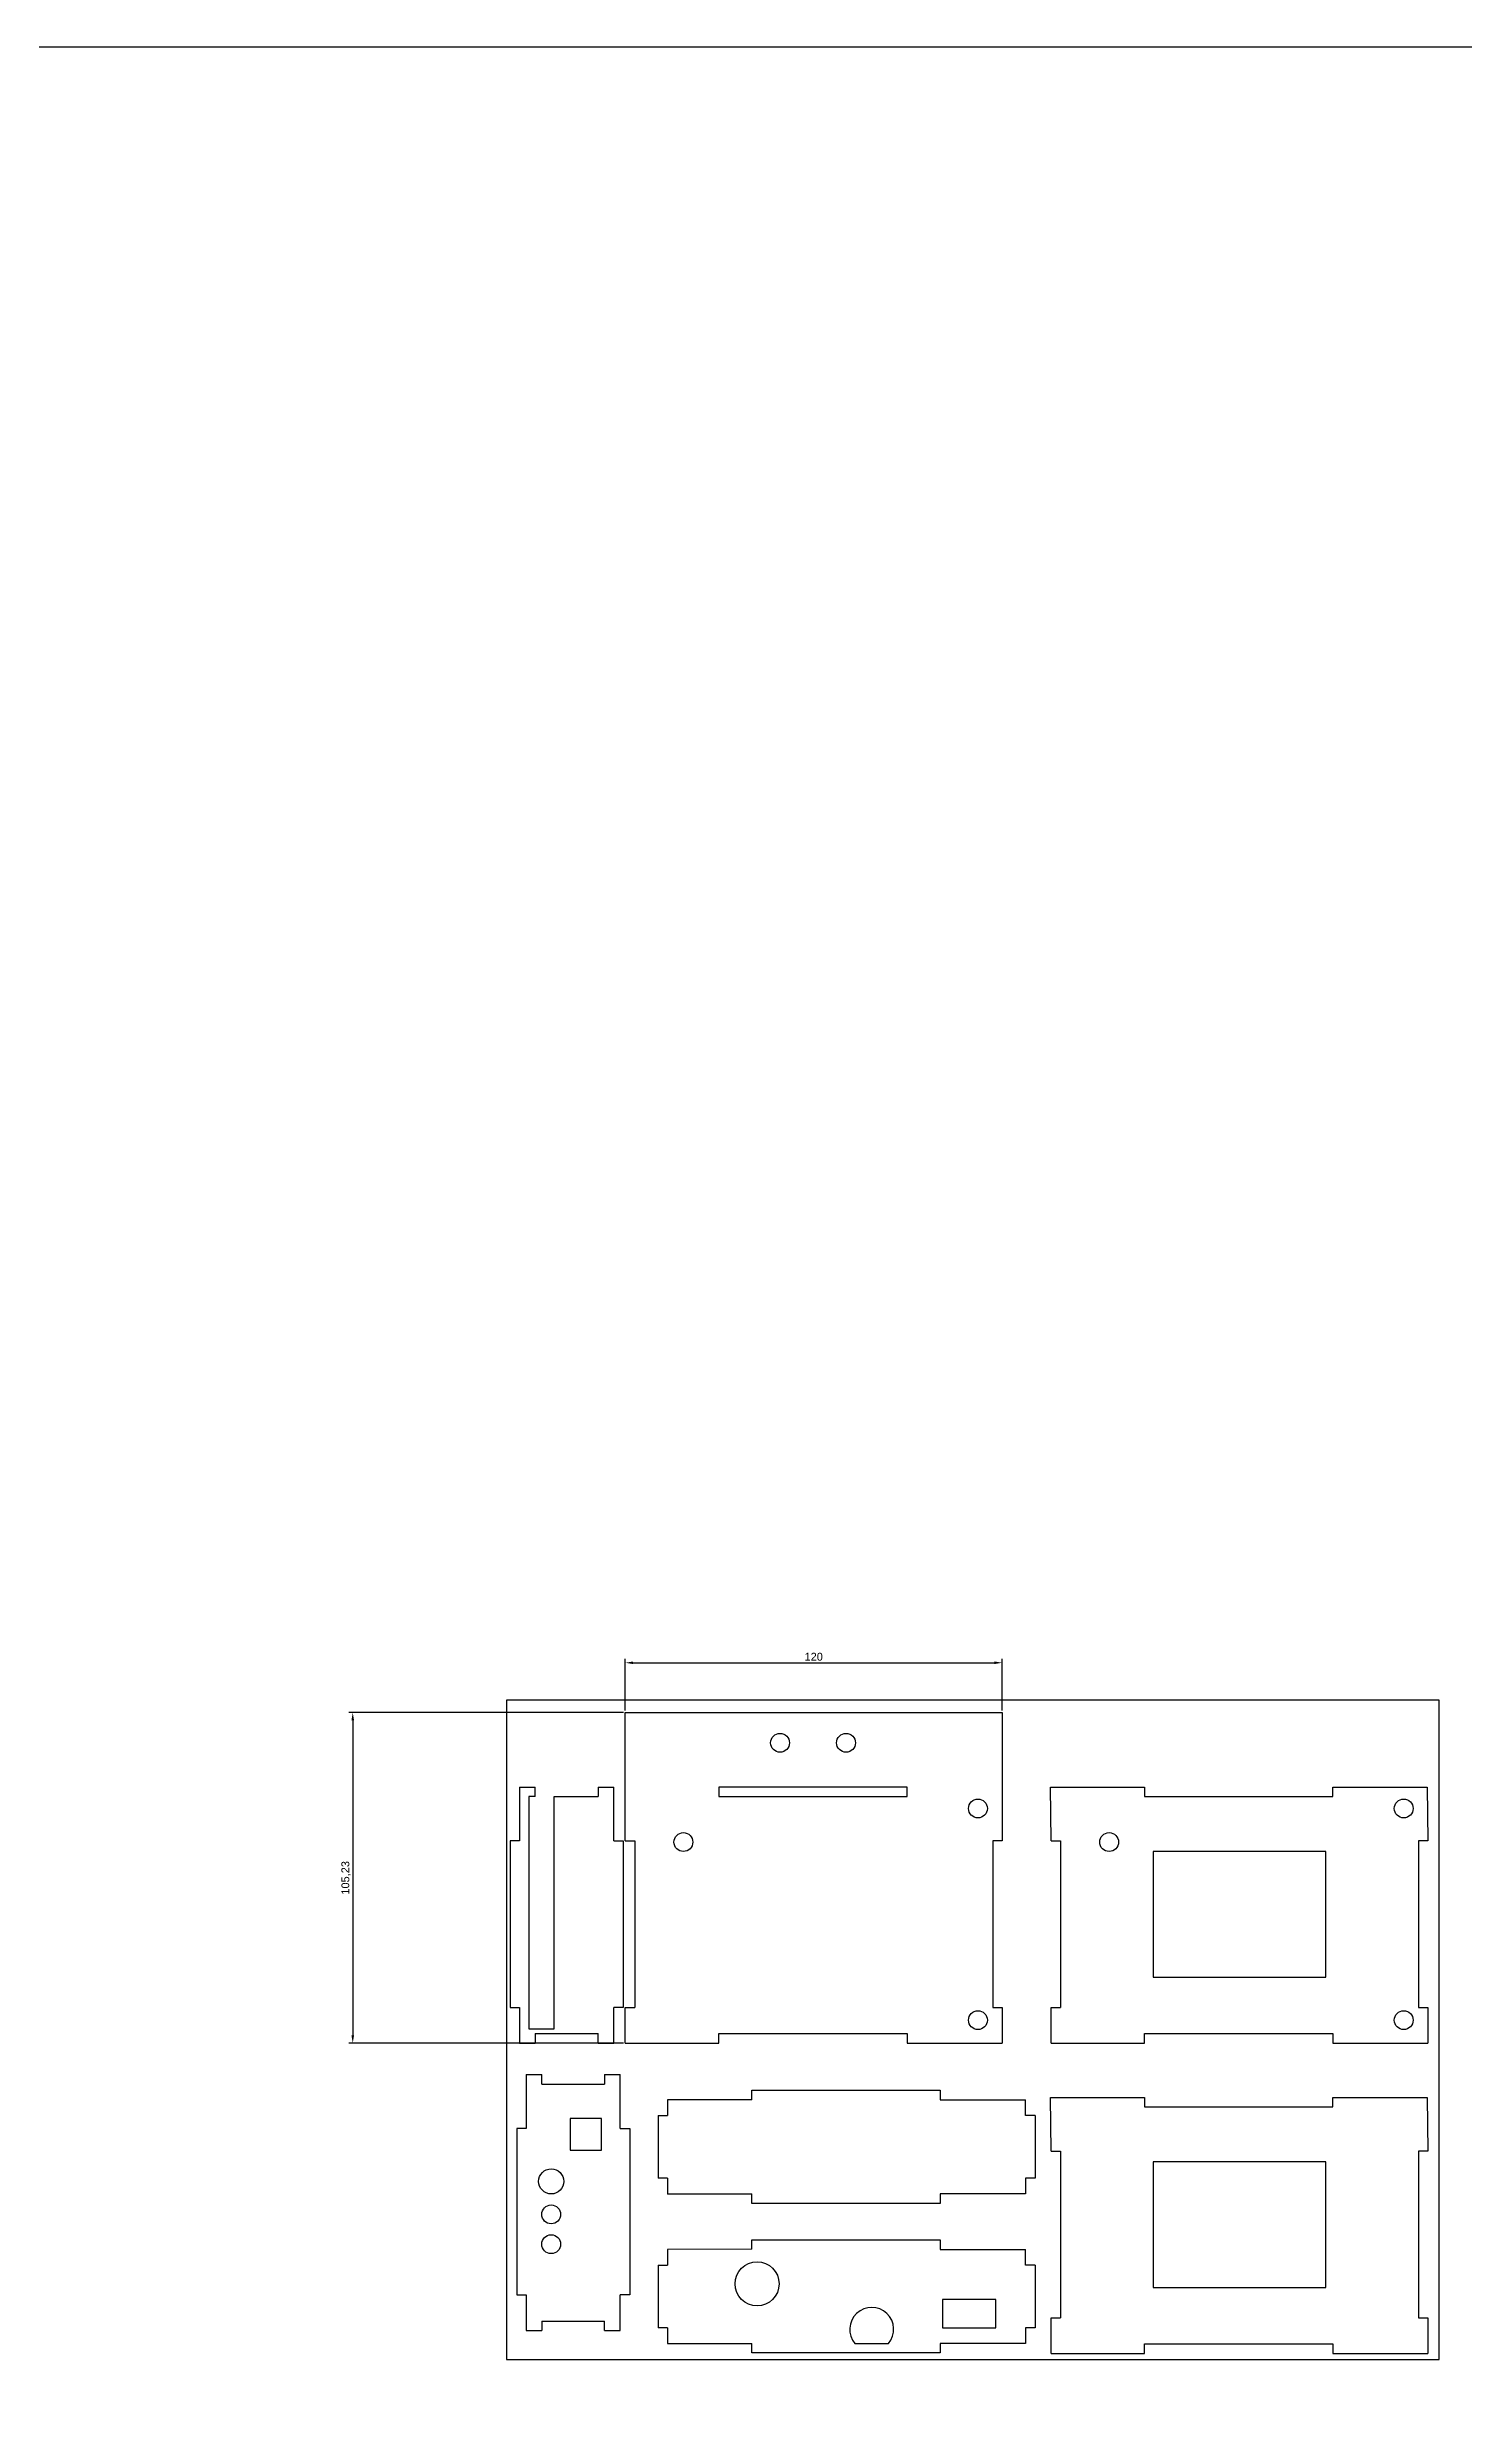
# Model space of a CAD drawing. Header units: millimetres. Extents: x 297 to 6622, y 210 to 5476.
# Drawn here: x 1878 to 2329, y 4726 to 5476 of the extents above; entities that cross this region are included whole.
import ezdxf

# ---------------------------------------------------------------- set-up
doc = ezdxf.new("R2010")
doc.units = ezdxf.units.MM
doc.styles.get("Standard").update_dxf_attribs({"font": 'arial.ttf'})
doc.dimstyles.new('ISO-25', dxfattribs={"dimtxt": 2.5, "dimasz": 2.5, "dimexe": 1.25, "dimexo": 0.625, "dimtad": 1, "dimtxsty": 'Standard', "dimcen": 2.5, "dimadec": 0, "dimazin": 0, "dimtfac": 1, "dimtmove": 0, "dimatfit": 3, "dimfxl": 1, "dimarcsym": 0})

# ---------------------------------------------------------------- blocks, each defined once
blk = doc.blocks.new('*D14')
at = {"color": 0, "lineweight": -2, "transparency": 16777216}
for p, q in [((2062.43, 4945.97), (2062.43, 4962.46)), ((2182.43, 4945.97), (2182.43, 4962.46)), ((2064.93, 4961.21), (2179.93, 4961.21))]:
    blk.add_line(p, q, dxfattribs=at)
at = {"color": 0, "transparency": 16777216}
for points in [[(2064.93, 4961.63), (2064.93, 4960.8), (2062.43, 4961.21)], [(2179.93, 4961.63), (2179.93, 4960.8), (2182.43, 4961.21)]]:
    blk.add_solid(points, dxfattribs=at)
at = {"layer": 'Defpoints', "color": 0, "transparency": 16777216}
for p in [(2182.43, 4961.21), (2062.43, 4945.35), (2182.43, 4945.35)]:
    blk.add_point(p, dxfattribs=at)
at = {"color": 0, "transparency": 16777216, "insert": (2122.43, 4963.12), "char_height": 2.5, "attachment_point": 5}
blk.add_mtext('120', dxfattribs=at)
blk = doc.blocks.new('*D15')
at = {"color": 0, "lineweight": -2, "transparency": 16777216}
for p, q in [((2061.81, 4945.35), (1974.39, 4945.35)), ((1975.64, 4942.85), (1975.64, 4842.62)), ((2061.81, 4840.12), (1974.39, 4840.12))]:
    blk.add_line(p, q, dxfattribs=at)
at = {"color": 0, "transparency": 16777216}
for points in [[(1975.22, 4942.85), (1976.06, 4942.85), (1975.64, 4945.35)], [(1975.22, 4842.62), (1976.06, 4842.62), (1975.64, 4840.12)]]:
    blk.add_solid(points, dxfattribs=at)
at = {"layer": 'Defpoints', "color": 0, "transparency": 16777216}
for p in [(2062.43, 4945.35), (1975.64, 4840.12), (2062.43, 4840.12)]:
    blk.add_point(p, dxfattribs=at)
at = {"color": 0, "transparency": 16777216, "insert": (1973.51, 4892.73), "char_height": 2.5, "attachment_point": 5, "rotation": 90}
blk.add_mtext('105,23', dxfattribs=at)

msp = doc.modelspace()

# ---------------------------------------------------------------- linework, layer by layer
for p, q in [((2028.762, 4921.619), (2028.762, 4904.477)), ((2028.762, 4921.619), (2033.762, 4921.619)), ((2033.762, 4918.619), (2033.762, 4921.619)), ((2039.762, 4918.619), (2053.762, 4918.619)), ((2053.762, 4921.619), (2053.762, 4918.619)), ((2053.762, 4921.619), (2058.762, 4921.619)), ((2058.762, 4904.477), (2058.762, 4921.619)), ((2028.762, 4904.477), (2025.762, 4904.477)), ((2025.762, 4904.477), (2025.762, 4851.49)), ((2058.762, 4904.477), (2061.762, 4904.477)), ((2061.762, 4904.477), (2061.762, 4851.49)), ((2062.432, 4904.477), (2065.432, 4904.477)), ((2065.432, 4904.477), (2065.432, 4874.477)), ((2182.432, 4904.477), (2179.432, 4904.477)), ((2179.432, 4904.477), (2179.432, 4874.477)), ((2198.004, 4904.477), (2201.004, 4904.477)), ((2201.004, 4904.477), (2201.004, 4874.477)), ((2318.004, 4904.477), (2315.004, 4904.477)), ((2315.004, 4904.477), (2315.004, 4874.477)), ((2065.432, 4874.477), (2065.432, 4851.49)), ((2179.432, 4874.477), (2179.432, 4851.49)), ((2201.004, 4874.477), (2201.004, 4851.49)), ((2315.004, 4874.477), (2315.004, 4851.49)), ((2025.762, 4851.49), (2028.762, 4851.49)), ((2028.762, 4851.49), (2028.762, 4840.119)), ((2058.762, 4840.119), (2058.762, 4851.49)), ((2061.762, 4851.49), (2058.762, 4851.49)), ((2062.432, 4851.49), (2065.432, 4851.49)), ((2179.432, 4851.49), (2182.432, 4851.49)), ((2198.004, 4851.49), (2201.004, 4851.49)), ((2315.004, 4851.49), (2318.004, 4851.49)), ((2033.762, 4843.119), (2033.762, 4840.119)), ((2033.762, 4843.119), (2053.762, 4843.119)), ((2053.762, 4840.119), (2053.762, 4843.119)), ((2028.762, 4840.119), (2033.762, 4840.119)), ((2053.762, 4840.119), (2058.762, 4840.119)), ((2062.432, 4840.119), (2092.213, 4840.119)), ((2152.213, 4840.119), (2182.432, 4840.119)), ((2198.004, 4840.119), (2227.785, 4840.119)), ((2287.785, 4840.119), (2318.004, 4840.119)), ((2030.837, 4830.069), (2030.837, 4812.927)), ((2030.837, 4830.069), (2035.837, 4830.069)), ((2035.837, 4827.069), (2035.837, 4830.069)), ((2035.837, 4827.069), (2055.837, 4827.069)), ((2055.837, 4830.069), (2055.837, 4827.069)), ((2055.837, 4830.069), (2060.837, 4830.069)), ((2060.837, 4812.927), (2060.837, 4830.069)), ((2102.681, 4822.08), (2075.901, 4822.048)), ((2102.681, 4822.08), (2102.681, 4825.087)), ((2102.681, 4825.087), (2162.681, 4825.087)), ((2162.681, 4825.087), (2162.682, 4822.069)), ((2162.682, 4822.069), (2189.9, 4822.037)), ((2030.837, 4812.927), (2027.837, 4812.927)), ((2027.837, 4812.927), (2027.837, 4759.94)), ((2060.837, 4812.927), (2063.837, 4812.927)), ((2063.837, 4812.927), (2063.837, 4759.94)), ((2072.887, 4817.048), (2075.901, 4817.048)), ((2072.9, 4817.048), (2072.9, 4797.058)), ((2072.9, 4817.048), (2072.9, 4797.058)), ((2192.907, 4817.037), (2189.907, 4817.037)), ((2192.9, 4817.037), (2192.9, 4797.09)), ((2192.9, 4811.568), (2192.9, 4797.568)), ((2198.004, 4805.666), (2201.004, 4805.666)), ((2201.004, 4805.666), (2201.004, 4775.666)), ((2318.004, 4805.666), (2315.004, 4805.666)), ((2315.004, 4805.666), (2315.004, 4775.666)), ((2192.9, 4797.09), (2189.9, 4797.09)), ((2075.9, 4792.082), (2102.681, 4792.082)), ((2102.681, 4789.087), (2102.681, 4792.087)), ((2162.681, 4792.086), (2162.681, 4789.087)), ((2189.9, 4792.086), (2162.681, 4792.086)), ((2162.681, 4789.087), (2102.681, 4789.087)), ((2102.681, 4774.445), (2075.901, 4774.413)), ((2102.681, 4774.445), (2102.681, 4777.452)), ((2102.681, 4777.452), (2162.681, 4777.452)), ((2162.681, 4777.452), (2162.682, 4774.434)), ((2162.682, 4774.434), (2189.9, 4774.403)), ((2201.004, 4775.666), (2201.004, 4752.679)), ((2315.004, 4775.666), (2315.004, 4752.679)), ((2072.887, 4769.413), (2075.901, 4769.413)), ((2072.9, 4769.413), (2072.9, 4749.423)), ((2072.9, 4769.413), (2072.9, 4749.423)), ((2192.907, 4769.403), (2189.907, 4769.403)), ((2192.9, 4769.403), (2192.9, 4749.455)), ((2027.837, 4759.94), (2030.837, 4759.94)), ((2030.837, 4759.94), (2030.837, 4748.569)), ((2060.837, 4748.569), (2060.837, 4759.94)), ((2063.837, 4759.94), (2060.837, 4759.94)), ((2192.9, 4763.933), (2192.9, 4749.933)), ((2198.004, 4752.679), (2201.004, 4752.679)), ((2315.004, 4752.679), (2318.004, 4752.679)), ((2030.837, 4748.569), (2035.837, 4748.569)), ((2035.837, 4751.569), (2035.837, 4748.569)), ((2035.837, 4751.569), (2055.837, 4751.569)), ((2055.837, 4748.569), (2055.837, 4751.569)), ((2055.837, 4748.569), (2060.837, 4748.569)), ((2075.9, 4744.447), (2102.681, 4744.447)), ((2102.681, 4741.452), (2102.681, 4744.452)), ((2189.9, 4744.451), (2162.681, 4744.451)), ((2162.681, 4744.451), (2162.681, 4741.452)), ((2192.9, 4749.455), (2189.9, 4749.455)), ((2162.681, 4741.452), (2102.681, 4741.452)), ((2198.004, 4741.308), (2227.785, 4741.308)), ((2287.785, 4741.308), (2318.004, 4741.308))]:
    msp.add_line(p, q)
at = {"color": 2, "true_color": 0xf1eb1f}
for p, q in [((2075.901, 4822.048), (2075.901, 4817.048)), ((2189.907, 4817.037), (2189.913, 4822.037)), ((2075.901, 4797.058), (2072.9, 4797.058)), ((2075.901, 4797.058), (2075.9, 4792.058)), ((2189.9, 4797.09), (2189.9, 4792.09)), ((2075.901, 4774.413), (2075.901, 4769.413)), ((2189.907, 4769.403), (2189.913, 4774.403)), ((2075.901, 4749.423), (2072.9, 4749.423)), ((2075.901, 4749.423), (2075.9, 4744.423)), ((2189.9, 4749.455), (2189.9, 4744.455))]:
    msp.add_line(p, q, dxfattribs=at)
for points in [[(5708.407, 5475.656), (297, 5475.656), (297, 210), (5708.407, 210)], [(2024.581, 4739.341), (2321.581, 4739.341), (2321.581, 4949.341), (2024.581, 4949.341)], [(2230.504, 4861.119), (2285.504, 4861.119), (2285.504, 4901.119), (2230.504, 4901.119)], [(2044.837, 4806.069), (2054.837, 4806.069), (2054.837, 4816.069), (2044.837, 4816.069)], [(2230.504, 4762.308), (2285.504, 4762.308), (2285.504, 4802.308), (2230.504, 4802.308)], [(2163.4, 4749.451), (2180.4, 4749.451), (2180.4, 4758.451), (2163.4, 4758.451)]]:
    msp.add_lwpolyline(points, close=True, dxfattribs=at)
for points in [[(2062.432, 4904.477), (2062.432, 4945.349), (2182.432, 4945.349), (2182.432, 4904.477)], [(2198.004, 4904.477), (2197.785, 4921.619), (2227.785, 4921.619)], [(2227.785, 4921.619), (2227.785, 4918.619), (2287.785, 4918.619), (2287.785, 4921.619)], [(2287.785, 4921.619), (2317.785, 4921.619), (2318.004, 4904.477)], [(2062.432, 4840.119), (2062.432, 4851.49)], [(2182.432, 4851.49), (2182.432, 4840.119)], [(2198.004, 4840.119), (2198.004, 4851.49)], [(2318.004, 4851.49), (2318.004, 4840.119)], [(2092.213, 4840.119), (2092.213, 4843.119), (2152.213, 4843.119), (2152.213, 4840.119)], [(2227.785, 4840.119), (2227.785, 4843.119), (2287.785, 4843.119), (2287.785, 4840.119)], [(2198.004, 4805.666), (2197.785, 4822.808), (2227.785, 4822.808)], [(2227.785, 4822.808), (2227.785, 4819.808), (2287.785, 4819.808), (2287.785, 4822.808)], [(2287.785, 4822.808), (2317.785, 4822.808), (2318.004, 4805.666)], [(2198.004, 4741.308), (2198.004, 4752.679)], [(2318.004, 4752.679), (2318.004, 4741.308)], [(2227.785, 4741.308), (2227.785, 4744.308), (2287.785, 4744.308), (2287.785, 4741.308)]]:
    msp.add_lwpolyline(points)
for points in [[(2033.762, 4918.619), (2031.762, 4918.619), (2031.762, 4844.619), (2039.762, 4844.619), (2039.762, 4918.619)], [(2135.539, 4744.451), (2146.262, 4744.451)]]:
    msp.add_lwpolyline(points, dxfattribs=at)
msp.add_lwpolyline([(2152.213, 4921.619), (2092.213, 4921.619), (2092.213, 4918.619), (2152.213, 4918.619)], close=True)
for centre in [(2111.713, 4935.734), (2132.713, 4935.734), (2174.732, 4914.819), (2310.304, 4914.819), (2310.304, 4914.819), (2080.932, 4904.119), (2216.504, 4904.119), (2216.504, 4904.119), (2174.732, 4847.419), (2310.304, 4847.419), (2310.304, 4847.419)]:
    msp.add_circle(centre, 3)
for centre, radius in [((2038.837, 4796.069), 4), ((2038.837, 4785.569), 3), ((2038.837, 4776.069), 3), ((2104.4, 4763.447), 7)]:
    msp.add_circle(centre, radius, dxfattribs=at)
msp.add_arc((2140.9, 4748.951), 7, 319.994799, 220.005201, dxfattribs=at)

# ---------------------------------------------------------------- dimensions: what is measured, and where the dimension line sits
dim = msp.add_linear_dim(base=(2182.432, 4961.214), p1=(2062.432, 4945.349), p2=(2182.432, 4945.349), dimstyle='ISO-25', dxfattribs=at)
dim.commit()
dim.dimension.update_dxf_attribs({"geometry": '*D14', "text_midpoint": (2122.432, 4963.115)})
dim = msp.add_linear_dim(base=(1975.64, 4840.119), p1=(2062.432, 4945.349), p2=(2062.432, 4840.119), angle=90, dimstyle='ISO-25', dxfattribs=at)
dim.commit()
dim.dimension.update_dxf_attribs({"geometry": '*D15', "text_midpoint": (1973.513, 4892.734)})

doc.saveas('drawing.dxf')
